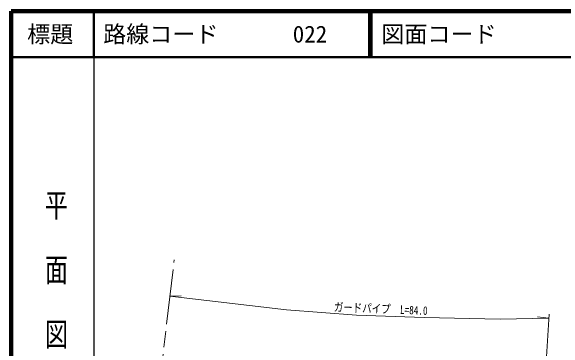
# Model space of a CAD drawing. Units: millimetres at full size, sheet at 1:1000; details may follow other scales. Extents: x 40000 to 680000, y 20000 to 380000.
# Drawn here: x 40000 to 160005, y 306718 to 380000 of the extents above; entities that cross this region are included whole.
import ezdxf
from ezdxf.enums import TextEntityAlignment as Align

# ---------------------------------------------------------------- set-up
doc = ezdxf.new("R2010")
doc.units = ezdxf.units.MM
doc.header["$LTSCALE"] = 1000
doc.linetypes.add('CHAIN', pattern=[18.5, 12, -1.5, 3.5, -1.5])
for name, color, linetype, lineweight in [('M-BMK', 2, 'CHAIN', 13), ('M-STR-HTXT', 7, 'Continuous', 13), ('M-TTL', 2, 'Continuous', 140), ('M-TTL-BAND', 7, 'Continuous', 25), ('M-TTL-LINE', 7, 'Continuous', 50)]:
    doc.layers.add(name, color=color, linetype=linetype, lineweight=lineweight)
doc.layers.add('M-TTL-TXT', color=7, linetype='Continuous')
doc.styles.add('@ＭＳ ゴシック', font='')
doc.styles.add('ＭＳ ゴシック', font='')
doc.styles.get('@ＭＳ ゴシック').set_extended_font_data('@MS Gothic')
doc.styles.get('ＭＳ ゴシック').set_extended_font_data('MS Gothic')

msp = doc.modelspace()

# ---------------------------------------------------------------- linework, layer by layer
at = {"layer": 'M-BMK'}
msp.add_line((65233, 238557), (75394, 326016), dxfattribs=at)
at = {"layer": 'M-STR-HTXT'}
for p, q in [((74481, 318158), (76935, 318215)), ((156729, 313390), (154290, 313676)), ((156783, 314272), (155245, 289375))]:
    msp.add_line(p, q, dxfattribs=at)
msp.add_lwpolyline([(156729, 313390), (146175, 313149), (129695, 313502), (115005, 314078), (99804, 315201), (74481, 318158)], dxfattribs=at)
at = {"layer": 'M-TTL'}
for p, q in [((40000, 380000), (40000, 20000)), ((680000, 380000), (40000, 380000))]:
    msp.add_line(p, q, dxfattribs=at)
at = {"layer": 'M-TTL-BAND'}
msp.add_line((58000, 370000), (58000, 20000), dxfattribs=at)
at = {"layer": 'M-TTL-LINE'}
for p, q in [((58000, 380000), (58000, 370000)), ((117750, 380000), (117750, 370000)), ((118250, 380000), (118250, 370000)), ((40000, 370000), (680000, 370000))]:
    msp.add_line(p, q, dxfattribs=at)

# ---------------------------------------------------------------- texts
at = {"layer": 'M-STR-HTXT', "style": 'ＭＳ ゴシック', "width": 0.8}
msp.add_text('ガードパイプ\u3000L=84.0', height=1833, rotation=357.755, dxfattribs=at).set_placement((120183, 313946), align=Align.BOTTOM_CENTER)
at = {"layer": 'M-TTL-BAND', "style": '@ＭＳ ゴシック', "width": 1.4}
msp.add_text('平  面  図', height=3666, rotation=270, dxfattribs=at).set_placement((49777, 306475), align=Align.MIDDLE_RIGHT)
at = {"layer": 'M-TTL-TXT', "style": 'ＭＳ ゴシック'}
msp.add_text('標題', height=3666, dxfattribs=at).set_placement((48500, 375000), align=Align.MIDDLE_CENTER)
for s, p in [('路線コード', (60000, 375000)), ('図面コード', (120380, 375000)), ('022', (101142, 375000))]:
    msp.add_text(s, height=3666, dxfattribs=at).set_placement(p, align=Align.MIDDLE_LEFT)

doc.saveas('drawing.dxf')
